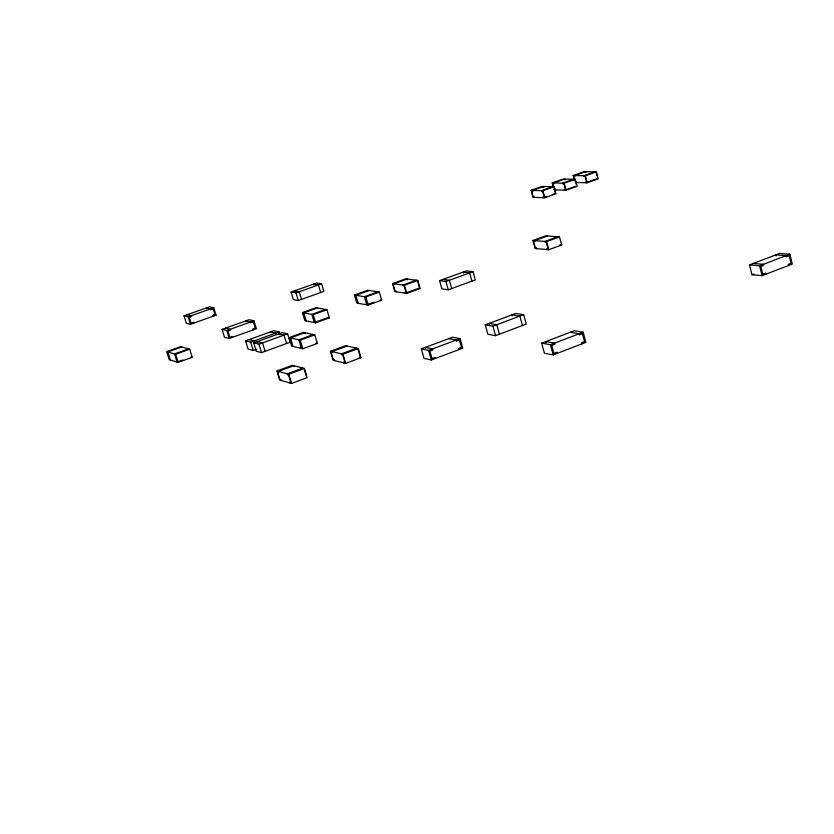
<?xml version="1.0" encoding="UTF-8"?>
<svg xmlns="http://www.w3.org/2000/svg" width="834" height="834" viewBox="0 0 834 834"><rect width="100%" height="100%" fill="white"/><g stroke="black" fill="none" stroke-linecap="round" stroke-linejoin="round"><path stroke-width="1.25" d="M751.987 274.72L762.088 275.668L792.3 264.044L789.871 254.203L779.592 253.432L749.526 264.899L751.987 274.72L753.873 273.99M553.192 354.919L585.885 342.347L583.154 332.203L574.199 330.744L541.662 343.149L544.425 353.262L553.192 354.919L550.409 344.713L541.662 343.149M550.409 344.713L583.154 332.203M749.526 264.899L759.618 265.775L789.871 254.203M495.552 335.654L526.254 324.092L523.669 314.658L515.798 313.438L485.242 324.864L487.869 334.267L495.552 335.654L492.915 326.177L485.242 324.864M431.314 359.986L462.776 348.143L460.087 338.604L452.622 337.186L421.316 348.883L424.037 358.391L431.314 359.986L428.582 350.405L421.316 348.883M492.915 326.177L523.669 314.658M428.582 350.405L460.087 338.604M291.504 383.452L307.11 377.656L304.368 368.461L292.369 365.292L276.94 370.974L279.671 380.054L291.504 383.452L288.741 374.237L276.94 370.974M345.63 363.353L360.934 357.671L358.276 348.549L345.589 345.703L330.452 351.27L333.11 360.288L345.63 363.353L342.951 354.21L330.452 351.27M347.152 346.058L331.995 351.635L332.286 352.636L331.129 352.365L333.204 359.381L334.361 359.662L334.653 360.663M302.846 368.065L287.24 373.83L287.553 374.852L288.668 375.164L290.816 382.326L289.7 382.003L290.003 383.025M288.741 374.237L304.368 368.461M342.951 354.21L358.276 348.549M448.275 289.794L475.297 279.943L472.993 271.665L466.467 270.894L439.549 280.641L441.884 288.898L448.275 289.794L445.929 281.485L439.549 280.641M302.815 348.768L317.316 343.462L314.772 334.882L303.44 332.391L289.096 337.593L291.629 346.079L302.815 348.768L300.25 340.168L289.096 337.593M406.731 293.391L420.096 288.543L417.792 280.433L405.783 278.806L392.533 283.57L394.836 291.598L406.731 293.391L404.407 285.259L392.533 283.57M279.786 334.267L279.067 331.89L273.792 330.702L245.603 340.866L248.115 349.154L253.244 350.478L256.799 349.196M445.929 281.485L472.993 271.665M261.522 352.626L290.107 342.221L287.605 333.819L282.205 332.599L253.744 342.889L256.288 351.27L261.522 352.626L258.967 344.181L253.744 342.889M313.334 334.559L298.843 339.834L301.397 348.424M300.25 340.168L314.772 334.882M548.751 249.72L561.678 245.008L559.499 236.908L545.717 235.866L532.905 240.494L535.084 248.501L548.751 249.72L546.562 241.599L532.905 240.494M416.27 280.224L402.905 285.051L403.166 285.947L404.281 286.114L406.095 292.432L404.97 292.265L405.22 293.172M404.407 285.259L417.792 280.433M245.603 340.866L250.711 342.138L279.067 331.89M547.427 236.001L534.594 240.63L534.834 241.526L533.572 241.422L535.261 247.646L536.533 247.761L536.773 248.657M326.813 318.015L314.262 322.549L311.853 314.397L325.552 309.456M315.627 322.831L329.336 317.869L326.928 309.716L316.034 307.694L302.461 312.562L304.858 320.631L315.627 322.831L313.209 314.658L302.461 312.562M374.08 302.137L366.731 304.796L364.375 296.685L377.865 291.817L378.125 292.724M258.967 344.181L287.605 333.819M368.18 305.046L381.659 300.167L379.324 292.046L367.794 290.263L354.44 295.069L356.785 303.096L368.18 305.046L365.813 296.914L354.44 295.069M546.562 241.599L559.499 236.908M406.439 292.724L417.365 288.772M229.235 338.468L256.372 328.732L253.974 320.788L249.105 319.724L222.094 329.367L224.513 337.29L229.235 338.468L226.806 330.504L222.094 329.367M317.379 307.944L303.784 312.823L306.182 320.902M369.222 290.493L355.847 295.299L358.193 303.336M182.886 359.944L177.037 362.05L174.514 353.918L188.557 348.893M178.174 362.394L192.216 357.338L189.714 349.217L180.624 346.663L166.727 351.635L169.229 359.662L178.174 362.394L175.64 354.252L166.727 351.635M313.209 314.658L326.928 309.716M365.813 296.914L379.324 292.046M226.806 330.504L253.974 320.788M181.749 346.975L167.832 351.958L170.334 360.007M175.64 354.252L189.714 349.217M291.087 292.046L296.028 292.89L321.622 283.8L323.863 291.41L298.291 300.521L293.349 299.635L291.087 292.046L316.555 283.018L321.622 283.8M546.635 196.522L543.278 197.71L543.07 196.918L544.185 196.97L542.715 191.476L541.6 191.445L541.381 190.663L552.588 186.712L552.796 187.494M552.233 194.541L554.474 193.749M575.648 186.253L564.555 190.183L564.347 189.401L565.483 189.433L564.024 183.97L562.887 183.939L562.679 183.157L573.792 179.247L573.99 180.029M596.664 178.83L585.656 182.719L585.447 181.937L586.604 181.968L585.155 176.516L584.009 176.495L583.8 175.724L594.819 171.835M544.769 197.762L555.976 193.801L554.089 186.753L542.194 186.42L531.081 190.329L532.968 197.304L544.769 197.762L542.871 190.705L531.081 190.329M554.078 189.85L566.067 190.225L577.18 186.295L575.314 179.279L563.231 179.029L552.212 182.896L553.453 187.535M575.179 181.708L576.315 181.729L576.513 182.5L587.188 182.761L598.207 178.862L596.373 171.856L584.102 171.689L573.166 175.536L574.397 180.154M190.486 324.249L216.037 315.2L213.765 307.767L209.449 306.849L184.001 315.815L186.295 323.227L190.486 324.249L188.182 316.784L184.001 315.815M534.427 197.356L534.219 196.584L533.124 196.543L531.654 191.111L534.98 190.371M542.871 190.705L554.089 186.753M552.212 182.896L564.191 183.199L575.314 179.279M573.166 175.536L585.332 175.745L596.373 171.856M188.182 316.784L213.765 307.767M542.767 187.202L543.872 187.233L543.664 186.462L532.54 190.371L532.749 191.153M554.235 189.089L555.35 189.13L555.559 189.902M559.937 244.862L561.678 245.008M753.3 263.461L763.423 264.326L763.694 265.421L760.848 266.515L762.766 274.209L765.612 273.114L765.883 274.209L763.35 273.969M442.937 279.421L449.328 280.255L451.663 288.554M418.574 288.324L420.096 288.543M380.2 299.927L381.659 300.167M570.154 332.286L579.088 333.756L579.39 334.882L582.445 333.715L584.571 341.606L581.517 342.784L581.819 343.91M448.734 338.635L456.177 340.074L456.469 341.137L459.409 340.032L461.504 347.444L458.564 348.549L458.867 349.613M327.95 317.598L329.336 317.869M213.869 314.72L216.037 315.2M270.289 331.963L275.543 333.173L275.814 334.09M315.877 343.139L317.316 343.462M187.191 314.689L191.393 315.659L191.643 316.482L189.235 317.337L191.028 323.133L193.436 322.289L193.686 323.112M359.329 357.296L360.934 357.671M225.482 328.158L230.215 329.284L230.486 330.17L227.932 331.077L229.819 337.28L232.373 336.363L232.644 337.249M249.137 339.594L254.276 340.845L254.558 341.773M191.069 357.004L192.216 357.338M206.53 308.788L206.279 307.965L210.585 308.893L210.835 309.716L213.223 308.872L214.984 314.658L212.607 315.502L212.858 316.326M246.009 321.799L245.738 320.923L250.596 321.997L250.867 322.883L253.4 321.976L255.267 328.148L252.733 329.055L252.994 329.941M250.711 342.138L253.244 350.478M281.131 380.471L280.829 379.46L279.734 379.147L277.607 372.079L278.692 372.391L278.389 371.38L293.849 365.688L294.152 366.689M265.108 351.312L262.564 342.878L257.32 341.596L257.602 342.524M293.015 346.412L290.472 337.916L304.837 332.693L305.119 333.642M286.552 343.514L284.04 335.112L278.66 333.881L278.942 334.809M294.538 291.754L294.287 290.91L299.239 291.754L301.501 299.385M304.295 369.389L306.068 375.342M296.028 292.89L298.291 300.521M344.046 362.967L343.754 361.956L344.942 362.248L342.847 355.138L341.659 354.857L341.367 353.845L356.671 348.195L356.962 349.206M320.673 292.546L318.432 284.936L313.386 284.144L313.626 284.978M358.161 349.477L360.236 356.566M396.306 291.817L396.056 290.93L394.951 290.764L393.158 284.519L394.263 284.675L394.002 283.779L407.263 279.004L407.524 279.901M417.667 281.277L419.46 287.594M435.265 358.505L434.962 357.442L432.002 358.557L429.875 351.104L432.846 349.988L432.544 348.925L425.257 347.413L425.548 348.476M471.94 281.162L469.625 272.885L463.12 272.103L463.37 273.02M499.41 334.205L496.783 324.728L489.078 323.425L489.37 324.468M512.284 315.898L511.993 314.856L519.843 316.086L522.438 325.531M557.3 353.335L556.987 352.209L553.912 353.387L551.743 345.464L554.829 344.275L554.527 343.149L545.749 341.586L546.061 342.711M547.021 249.564L546.781 248.668L548.074 248.782L546.364 242.465L545.071 242.36L544.831 241.464L557.758 236.783L557.998 237.68M554.214 188.63L555.392 193.008M553.661 186.931L552.786 183.678L553.901 183.709L553.693 182.938L564.722 179.06L564.931 179.831M564.191 183.199L566.067 190.225M585.822 172.482L585.614 171.71L574.668 175.557L574.876 176.328L573.75 176.318L574.605 179.55M585.332 175.745L587.188 182.761M575.137 180.05L576.294 184.418M596.185 172.628L597.05 175.901M759.618 265.775L762.088 275.668M776.12 255.944L775.86 254.85L786.118 255.642L786.389 256.736L789.204 255.663L791.091 263.315L788.276 264.399L788.547 265.493"/></g></svg>
